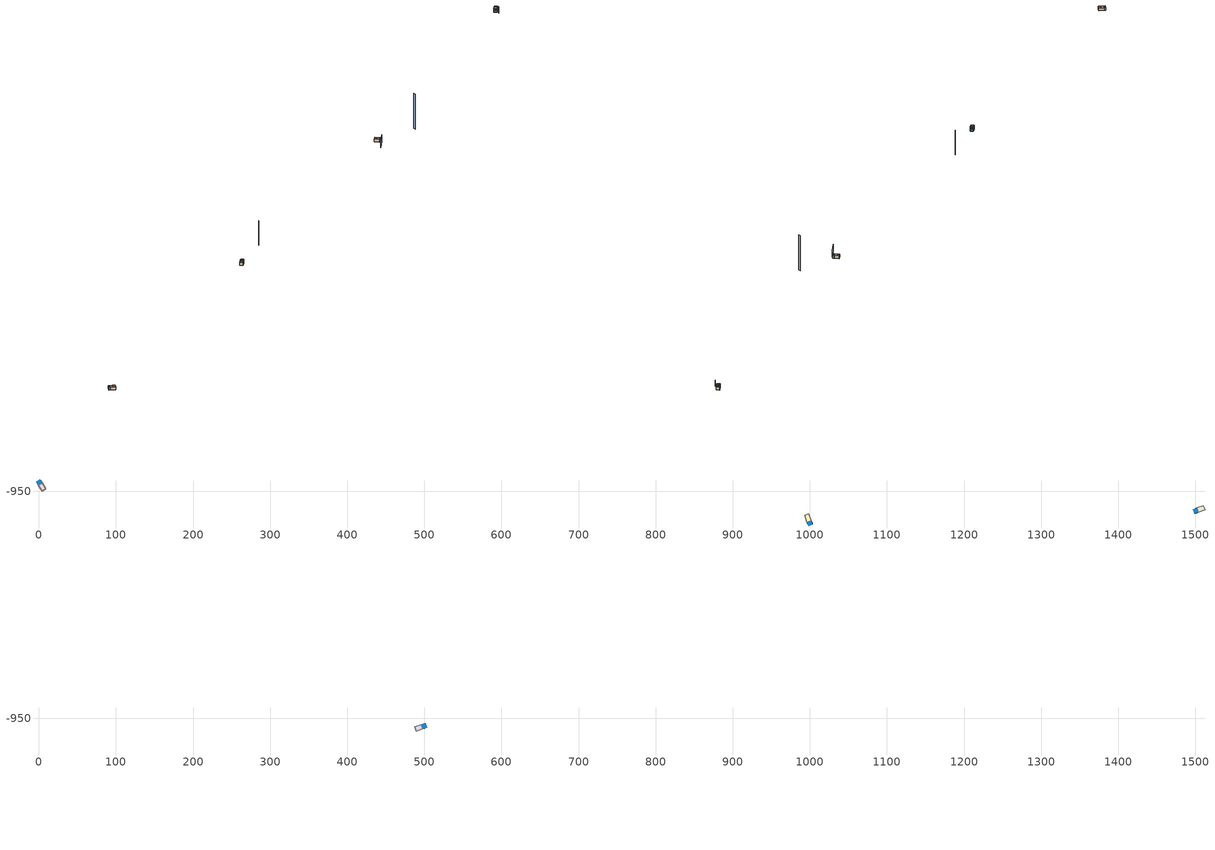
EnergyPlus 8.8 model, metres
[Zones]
0Perim
 floor adiabatic (115mmSandLimeBrick): 2.57,-936.49 4.12,-938.87 -0.9,-942.15 -2.46,-939.77 z0
 wall outside (U0-4): 2.57,-936.49 -2.46,-939.77 z0:5.36
 wall to 0Core (115mmSandLimeBrick): -0.9,-942.15 4.12,-938.87 z0:5.36
 wall adiabatic (115mmSandLimeBrick): -2.46,-939.77 -0.9,-942.15 / 4.12,-938.87 2.57,-936.49 z0:5.36
 window (Double): 2.48,-936.54 -2.37,-939.72 z0.85:3.07
 ceiling adiabatic (115mmSandLimeBrick): 2.57,-936.49 -2.46,-939.77 -1.68,-940.96 3.34,-937.68 z5.36
 roof outside (U0-3): 3.34,-937.68 -1.68,-940.96 -0.9,-942.15 4.12,-938.87 z5.36
0Core
 floor adiabatic (115mmSandLimeBrick): 4.12,-938.87 9.2,-946.63 4.18,-949.92 -0.9,-942.15 z0
 wall adiabatic (115mmSandLimeBrick): -0.9,-942.15 4.18,-949.92 9.2,-946.63 4.12,-938.87 z0:5.36
 ceiling adiabatic (115mmSandLimeBrick): 4.12,-938.87 -0.9,-942.15 1.64,-946.03 6.66,-942.75 z5.36
 roof outside (U0-3): 6.66,-942.75 1.64,-946.03 4.18,-949.92 9.2,-946.63 z5.36
2Perim
 floor adiabatic (115mmSandLimeBrick): 997.13,-992.61 996.2,-989.93 1001.87,-987.96 1002.8,-990.64 z0
 wall outside (U0-4): 997.13,-992.61 1002.8,-990.64 z0:5.36
 wall to 2Core (115mmSandLimeBrick): 1001.87,-987.96 996.2,-989.93 z0:5.36
 wall adiabatic (115mmSandLimeBrick): 1002.8,-990.64 1001.87,-987.96 / 996.2,-989.93 997.13,-992.61 z0:5.36
 window (Double): 997.23,-992.58 1002.71,-990.68 z0.85:3.07
 ceiling adiabatic (115mmSandLimeBrick): 997.13,-992.61 1002.8,-990.64 1002.34,-989.3 996.67,-991.27 z5.36
 roof outside (U0-3): 996.67,-991.27 1002.34,-989.3 1001.87,-987.96 996.2,-989.93 z5.36
2Core
 floor adiabatic (115mmSandLimeBrick): 996.2,-989.93 993.16,-981.16 998.82,-979.19 1001.87,-987.96 z0
 wall adiabatic (115mmSandLimeBrick): 1001.87,-987.96 998.82,-979.19 993.16,-981.16 996.2,-989.93 z0:5.36
 ceiling adiabatic (115mmSandLimeBrick): 996.2,-989.93 1001.87,-987.96 1000.35,-983.58 994.68,-985.54 z5.36
 roof outside (U0-3): 994.68,-985.54 1000.35,-983.58 998.82,-979.19 993.16,-981.16 z5.36
3Perim
 floor adiabatic (115mmSandLimeBrick): 1499.12,-972.51 1501.81,-971.59 1503.75,-977.27 1501.07,-978.19 z0
 wall outside (U0-4): 1499.12,-972.51 1501.07,-978.19 z0:5.36
 wall to 3Core (115mmSandLimeBrick): 1503.75,-977.27 1501.81,-971.59 z0:5.36
 wall adiabatic (115mmSandLimeBrick): 1501.07,-978.19 1503.75,-977.27 / 1501.81,-971.59 1499.12,-972.51 z0:5.36
 window (Double): 1499.15,-972.61 1501.04,-978.09 z0.85:3.07
 ceiling adiabatic (115mmSandLimeBrick): 1499.12,-972.51 1501.07,-978.19 1502.41,-977.73 1500.46,-972.05 z5.36
 roof outside (U0-3): 1500.46,-972.05 1502.41,-977.73 1503.75,-977.27 1501.81,-971.59 z5.36
3Core
 floor adiabatic (115mmSandLimeBrick): 1501.81,-971.59 1510.59,-968.58 1512.53,-974.26 1503.75,-977.27 z0
 wall adiabatic (115mmSandLimeBrick): 1503.75,-977.27 1512.53,-974.26 1510.59,-968.58 1501.81,-971.59 z0:5.36
 ceiling adiabatic (115mmSandLimeBrick): 1501.81,-971.59 1503.75,-977.27 1508.14,-975.76 1506.2,-970.09 z5.36
 roof outside (U0-3): 1506.2,-970.09 1508.14,-975.76 1512.53,-974.26 1510.59,-968.58 z5.36
1Perim
 floor adiabatic (115mmSandLimeBrick): 500.86,-962.88 498.17,-963.78 496.26,-958.1 498.95,-957.19 z5.36
 wall outside (U0-4): 500.86,-962.88 498.95,-957.19 z5.36:10.71
 wall to 1Core (115mmSandLimeBrick): 496.26,-958.1 498.17,-963.78 z5.36:10.71
 wall adiabatic (115mmSandLimeBrick): 498.95,-957.19 496.26,-958.1 / 498.17,-963.78 500.86,-962.88 z5.36:10.71
 window (Double): 500.83,-962.78 498.98,-957.29 z6.21:8.42
 ceiling adiabatic (115mmSandLimeBrick): 500.86,-962.88 498.95,-957.19 497.6,-957.65 499.52,-963.33 z10.71
 roof outside (U0-3): 499.52,-963.33 497.6,-957.65 496.26,-958.1 498.17,-963.78 z10.71
1Core
 floor adiabatic (115mmSandLimeBrick): 498.17,-963.78 489.37,-966.75 487.46,-961.06 496.26,-958.1 z5.36
 wall adiabatic (115mmSandLimeBrick): 496.26,-958.1 487.46,-961.06 489.37,-966.75 498.17,-963.78 z5.36:10.71
 ceiling adiabatic (115mmSandLimeBrick): 498.17,-963.78 496.26,-958.1 491.86,-959.58 493.77,-965.27 z10.71
 roof outside (U0-3): 493.77,-965.27 491.86,-959.58 487.46,-961.06 489.37,-966.75 z10.71
shading: 578.98,-954.66 574.73,-956.57 z0:46; 1000.48,-992.63 978.74,-1000.07 z0:13.13; 1066.14,-1022.33 1064.36,-1026.83 z0:69.37; 1502.07,-981.11 1498.89,-982.2 z0:10.71
[Site:GroundTemperature:BuildingSurface]
14, 14, 14, 14, 14, 14, 14, 14, 14, 14, 14, 14
[Site:GroundReflectance]
0.2, 0.2, 0.2, 0.2, 0.2, 0.2, 0.2, 0.2, 0.2, 0.2, 0.2, 0.2
[Site:GroundReflectance:SnowModifier]
1, 1
[Building]
Building: North Axis {deg}=0; Terrain=Suburbs; Loads Convergence Tolerance Value=.04; Temperature Convergence Tolerance Value {deltaC}=.4; Solar Distribution=MinimalShadowing; Maximum Number of Warmup Days=25
[Construction]
115mmSandLimeBrick: Plaster_0.005_115mmSandLimeBrick, Sand-Lime Brick_0.08_115mmSandLimeBrick, Plaster_0.08_115mmSandLimeBrick
U0-4: XPS Board_0.06_U0-4, General Concrete_0.2_U0-4
U0-3: XPS Board_0.12_U0-3, General Concrete_0.2_U0-3
Double: Generic Clear Glass 6mm_0.006_Double, ARGON_0.0013_Double, Generic Clear Glass 6mm_0.006_Double
[Material] Roughness=Rough; Thermal Absorptance=0.9
Name | Thickness {m} | Conductivity {W/m-K} | Density {kg/m3} | Specific Heat {J/kg-K} | Solar Absorptance | Visible Absorptance
Plaster_0.005_115mmSandLimeBrick | 0.005 | 1 | 2000 | 1130 | 0.6 | 0.6
Sand-Lime Brick_0.08_115mmSandLimeBrick | 0.08 | 0.56 | 1200 | 1000 | 0.6 | 0.6
Plaster_0.08_115mmSandLimeBrick | 0.08 | 1 | 2000 | 1130 | 0.6 | 0.6
XPS Board_0.06_U0-4 | 0.06 | 0.034 | 35 | 1400 | 0.6 | 0.6
General Concrete_0.2_U0-4; General Concrete_0.2_U0-3 | 0.2 | 2 | 2400 | 950 | 0.7 | 0.7
XPS Board_0.12_U0-3 | 0.12 | 0.034 | 35 | 1400 | 0.6 | 0.6
[WindowMaterial:Glazing]
Generic Clear Glass 6mm_0.006_Double: Optical Data Type=SpectralAverage; Window Glass Spectral Data Set=SpectralAverage; Thickness {m}=0.006; Solar Transmittance at Normal Incidence=0.68; Front Side Solar Reflectance at Normal Incidence=0.09; Back Side Solar Reflectance at Normal Incidence=0.1; Visible Transmittance at Normal Incidence=0.81; Front Side Visible Reflectance at Normal Incidence=0.11; Back Side Visible Reflectance at Normal Incidence=0.12; Infrared Transmittance at Normal Incidence=0; Front Side Infrared Hemispherical Emissivity=0.2; Back Side Infrared Hemispherical Emissivity=0.2; Conductivity {W/m-K}=0.9; Dirt Correction Factor for Solar and Visible Transmittance=1
[WindowMaterial:Gas]
ARGON_0.0013_Double: Gas Type=ARGON; Thickness {m}=0.0013
[EnergyManagementSystem:Sensor]
Name | Output:Variable or Output:Meter Index Key | Output:Variable or Output:Meter
OutdoorTemp | Environment | Site Outdoor Air Drybulb Temperature
OutdoorRelHumid | Environment | Site Outdoor Air Relative Humidity
USRNATVENT_0Perim; USRNATVENT_1Perim; USRNATVENT_2Perim; USRNATVENT_3Perim | AllOff | Schedule Value
[Zone] Type=1; Multiplier=1; Zone Inside Convection Algorithm=TARP; Zone Outside Convection Algorithm=DOE-2
Name | Volume {m3} | Floor Area {m2}
0Perim; 1Perim; 2Perim; 3Perim | 91.2081 | 17.0315
0Core; 1Core; 2Core; 3Core | 298.269 | 55.6965
[People] Number of People Schedule=60HrWk; Number of People Calculation Method=People/Area; People per Zone Floor Area {person/m2}=0.25; Fraction Radiant=0.3; Sensible Heat Fraction=AUTOCALCULATE; Carbon Dioxide Generation Rate {m3/s-W}=3.82e-08; Enable ASHRAE 55 Comfort Warnings=No; Mean Radiant Temperature Calculation Type=ZoneAveraged; Clothing Insulation Calculation Method=DynamicClothingModelASHRAE55; Thermal Comfort Model 1 Type=AdaptiveASH55
Name | Zone or ZoneList | Activity Level Schedule | Work Efficiency Schedule | Air Velocity Schedule
People 0Perim | 0Perim | 0PerimPeopleActivity | 0PerimWorkEfficiency | 0PerimAirVelocity
People 0Core | 0Core | 0CorePeopleActivity | 0CoreWorkEfficiency | 0CoreAirVelocity
People 1Perim | 1Perim | 1PerimPeopleActivity | 1PerimWorkEfficiency | 1PerimAirVelocity
People 1Core | 1Core | 1CorePeopleActivity | 1CoreWorkEfficiency | 1CoreAirVelocity
People 2Perim | 2Perim | 2PerimPeopleActivity | 2PerimWorkEfficiency | 2PerimAirVelocity
People 2Core | 2Core | 2CorePeopleActivity | 2CoreWorkEfficiency | 2CoreAirVelocity
People 3Perim | 3Perim | 3PerimPeopleActivity | 3PerimWorkEfficiency | 3PerimAirVelocity
People 3Core | 3Core | 3CorePeopleActivity | 3CoreWorkEfficiency | 3CoreAirVelocity
[ElectricEquipment] Schedule=AllOn; Design Level Calculation Method=Watts/Area; Watts per Zone Floor Area {W/m2}=35; Fraction Latent=0; Fraction Radiant=.2; Fraction Lost=0
Name | Zone or ZoneList
0Perim Equipment 1 | 0Perim
0Core Equipment 1 | 0Core
1Perim Equipment 1 | 1Perim
1Core Equipment 1 | 1Core
2Perim Equipment 1 | 2Perim
2Core Equipment 1 | 2Core
3Perim Equipment 1 | 3Perim
3Core Equipment 1 | 3Core
[Lights] Schedule=AllOn; Design Level Calculation Method=Watts/Area; Watts per Zone Floor Area {W/m2}=20; Return Air Fraction=0; Fraction Radiant=.42; Fraction Visible=.18; Fraction Replaceable=1
Name | Zone or ZoneList
0Perim General lighting | 0Perim
0Core General lighting | 0Core
1Perim General lighting | 1Perim
1Core General lighting | 1Core
2Perim General lighting | 2Perim
2Core General lighting | 2Core
3Perim General lighting | 3Perim
3Core General lighting | 3Core
[ZoneControl:Thermostat]
Name | Zone or ZoneList | Control Type Schedule | Control 1
0Perim Thermostat | 0Perim | 0PerimZoneControlTypeSched | Dual Setpoint - Zone 0Perim
0Core Thermostat | 0Core | 0CoreZoneControlTypeSched | Dual Setpoint - Zone 0Core
1Perim Thermostat | 1Perim | 1PerimZoneControlTypeSched | Dual Setpoint - Zone 1Perim
1Core Thermostat | 1Core | 1CoreZoneControlTypeSched | Dual Setpoint - Zone 1Core
2Perim Thermostat | 2Perim | 2PerimZoneControlTypeSched | Dual Setpoint - Zone 2Perim
2Core Thermostat | 2Core | 2CoreZoneControlTypeSched | Dual Setpoint - Zone 2Core
3Perim Thermostat | 3Perim | 3PerimZoneControlTypeSched | Dual Setpoint - Zone 3Perim
3Core Thermostat | 3Core | 3CoreZoneControlTypeSched | Dual Setpoint - Zone 3Core
[ThermostatSetpoint:DualSetpoint]
Name | Heating Setpoint Temperature Schedule | Cooling Setpoint Temperature Schedule
Dual Setpoint - Zone 0Perim | 0PerimHeating_SP_Sch | 0PerimCooling_SP_Sch
Dual Setpoint - Zone 0Core | 0CoreHeating_SP_Sch | 0CoreCooling_SP_Sch
Dual Setpoint - Zone 1Perim | 1PerimHeating_SP_Sch | 1PerimCooling_SP_Sch
Dual Setpoint - Zone 1Core | 1CoreHeating_SP_Sch | 1CoreCooling_SP_Sch
Dual Setpoint - Zone 2Perim | 2PerimHeating_SP_Sch | 2PerimCooling_SP_Sch
Dual Setpoint - Zone 2Core | 2CoreHeating_SP_Sch | 2CoreCooling_SP_Sch
Dual Setpoint - Zone 3Perim | 3PerimHeating_SP_Sch | 3PerimCooling_SP_Sch
Dual Setpoint - Zone 3Core | 3CoreHeating_SP_Sch | 3CoreCooling_SP_Sch
[Zone equipment]
0Perim: 0Perim Ideal Loads Air
0Core: 0Core Ideal Loads Air
1Perim: 1Perim Ideal Loads Air
1Core: 1Core Ideal Loads Air
2Perim: 2Perim Ideal Loads Air
2Core: 2Core Ideal Loads Air
3Perim: 3Perim Ideal Loads Air
3Core: 3Core Ideal Loads Air
[ZoneHVAC:IdealLoadsAirSystem] Maximum Heating Supply Air Temperature {C}=30; Minimum Cooling Supply Air Temperature {C}=18; Maximum Heating Supply Air Humidity Ratio {kgWater/kgDryAir}=0.01; Minimum Cooling Supply Air Humidity Ratio {kgWater/kgDryAir}=0.008; Heating Limit=NoLimit; Maximum Heating Air Flow Rate {m3/s}=100; Cooling Limit=NoLimit; Maximum Cooling Air Flow Rate {m3/s}=100; Heating Availability Schedule=AllOn; Cooling Availability Schedule=AllOn; Dehumidification Control Type=None; Humidification Control Type=None; Demand Controlled Ventilation Type=OccupancySchedule; Outdoor Air Economizer Type=NoEconomizer; Heat Recovery Type=None; Sensible Heat Recovery Effectiveness=0.7; Latent Heat Recovery Effectiveness=0.65
Name | Design Specification Outdoor Air Object
0Perim Ideal Loads Air | 0PerimMinFreshAir
0Core Ideal Loads Air | 0CoreMinFreshAir
1Perim Ideal Loads Air | 1PerimMinFreshAir
1Core Ideal Loads Air | 1CoreMinFreshAir
2Perim Ideal Loads Air | 2PerimMinFreshAir
2Core Ideal Loads Air | 2CoreMinFreshAir
3Perim Ideal Loads Air | 3PerimMinFreshAir
3Core Ideal Loads Air | 3CoreMinFreshAir
[DesignSpecification:OutdoorAir] Outdoor Air Method=Sum; Outdoor Air Flow per Person {m3/s-person}=0.001; Outdoor Air Flow per Zone Floor Area {m3/s-m2}=0.001; Outdoor Air Schedule=60HrWk
0PerimMinFreshAir; 0CoreMinFreshAir; 1PerimMinFreshAir; 1CoreMinFreshAir; 2PerimMinFreshAir; 2CoreMinFreshAir; 3PerimMinFreshAir; 3CoreMinFreshAir
[ZoneVentilation:DesignFlowRate] Schedule=AllOn; Design Flow Rate Calculation Method=AirChanges/Hour; Air Changes per Hour {1/hr}=0; Ventilation Type=NATURAL; Fan Pressure Rise {Pa}=0; Fan Total Efficiency=1; Constant Term Coefficient=1; Temperature Term Coefficient=0; Velocity Term Coefficient=0; Velocity Squared Term Coefficient=0; Minimum Indoor Temperature {C}=18; Delta Temperature {deltaC}=1; Maximum Wind Speed {m/s}=40
Name | Zone or ZoneList
0Perim ScheduledVent | 0Perim
1Perim ScheduledVent | 1Perim
2Perim ScheduledVent | 2Perim
3Perim ScheduledVent | 3Perim
[EnergyManagementSystem:Actuator] Actuated Component Type=Schedule:Constant; Actuated Component Control Type=Schedule Value
Name | Actuated Component Unique
NATVENT_AVAIL_SCHED_ACTUATOR_0Perim | NATVENT_AVAIL_SCHED_0Perim
NATVENT_AVAIL_SCHED_ACTUATOR_1Perim | NATVENT_AVAIL_SCHED_1Perim
NATVENT_AVAIL_SCHED_ACTUATOR_2Perim | NATVENT_AVAIL_SCHED_2Perim
NATVENT_AVAIL_SCHED_ACTUATOR_3Perim | NATVENT_AVAIL_SCHED_3Perim
[EnergyManagementSystem:ProgramCallingManager]
My 0Perim_Setpoint_Schedule_Calculator_Example: BeginTimestepBeforePredictor; 0Perim_ErlEnforceBinary
My 1Perim_Setpoint_Schedule_Calculator_Example: BeginTimestepBeforePredictor; 1Perim_ErlEnforceBinary
My 2Perim_Setpoint_Schedule_Calculator_Example: BeginTimestepBeforePredictor; 2Perim_ErlEnforceBinary
My 3Perim_Setpoint_Schedule_Calculator_Example: BeginTimestepBeforePredictor; 3Perim_ErlEnforceBinary
[EnergyManagementSystem:Program]
0Perim_ErlEnforceBinary: IF (USRNATVENT_0Perim > 0); Set NATVENT_AVAIL_SCHED_ACTUATOR_0Perim = 1; ELSE; Set NATVENT_AVAIL_SCHED_ACTUATOR_0Perim = 0; ENDIF
1Perim_ErlEnforceBinary: IF (USRNATVENT_1Perim > 0); Set NATVENT_AVAIL_SCHED_ACTUATOR_1Perim = 1; ELSE; Set NATVENT_AVAIL_SCHED_ACTUATOR_1Perim = 0; ENDIF
2Perim_ErlEnforceBinary: IF (USRNATVENT_2Perim > 0); Set NATVENT_AVAIL_SCHED_ACTUATOR_2Perim = 1; ELSE; Set NATVENT_AVAIL_SCHED_ACTUATOR_2Perim = 0; ENDIF
3Perim_ErlEnforceBinary: IF (USRNATVENT_3Perim > 0); Set NATVENT_AVAIL_SCHED_ACTUATOR_3Perim = 1; ELSE; Set NATVENT_AVAIL_SCHED_ACTUATOR_3Perim = 0; ENDIF
[ZoneVentilation:WindandStackOpenArea] Opening Area {m2}=10.2821; Opening Effectiveness=0; Effective Angle {deg}=0; Height Difference {m}=0.553992; Discharge Coefficient for Opening=0.6; Minimum Indoor Temperature {C}=26; Maximum Indoor Temperature {C}=100; Delta Temperature {deltaC}=1; Minimum Outdoor Temperature {C}=22; Maximum Outdoor Temperature {C}=26; Maximum Wind Speed {m/s}=40
Name | Zone | Opening Area Fraction Schedule
0PerimNatVent_Buoy | 0Perim | NATVENT_AVAIL_SCHED_0Perim
1PerimNatVent_Buoy | 1Perim | NATVENT_AVAIL_SCHED_1Perim
2PerimNatVent_Buoy | 2Perim | NATVENT_AVAIL_SCHED_2Perim
3PerimNatVent_Buoy | 3Perim | NATVENT_AVAIL_SCHED_3Perim
[ZoneInfiltration:DesignFlowRate] Schedule=On; Design Flow Rate Calculation Method=AirChanges/Hour; Air Changes per Hour {1/hr}=2; Constant Term Coefficient=1; Temperature Term Coefficient=0; Velocity Term Coefficient=0; Velocity Squared Term Coefficient=0
Name | Zone or ZoneList
0PerimInfiltration | 0Perim
1PerimInfiltration | 1Perim
2PerimInfiltration | 2Perim
3PerimInfiltration | 3Perim
[WaterUse:Equipment] Peak Flow Rate {m3/s}=0
Name | Flow Rate Fraction Schedule | Target Temperature Schedule | Hot Water Supply Temperature Schedule | Cold Water Supply Temperature Schedule
DHW 0Perim | equipOffice | DHW Supply Temperature 0Perim | DHW Supply Temperature 0Perim | DHW Mains Temperature 0Perim
DHW 0Core | 60HrWk | DHW Supply Temperature 0Core | DHW Supply Temperature 0Core | DHW Mains Temperature 0Core
DHW 1Perim | equipOffice | DHW Supply Temperature 1Perim | DHW Supply Temperature 1Perim | DHW Mains Temperature 1Perim
DHW 1Core | 60HrWk | DHW Supply Temperature 1Core | DHW Supply Temperature 1Core | DHW Mains Temperature 1Core
DHW 2Perim | equipOffice | DHW Supply Temperature 2Perim | DHW Supply Temperature 2Perim | DHW Mains Temperature 2Perim
DHW 2Core | 60HrWk | DHW Supply Temperature 2Core | DHW Supply Temperature 2Core | DHW Mains Temperature 2Core
DHW 3Perim | equipOffice | DHW Supply Temperature 3Perim | DHW Supply Temperature 3Perim | DHW Mains Temperature 3Perim
DHW 3Core | 60HrWk | DHW Supply Temperature 3Core | DHW Supply Temperature 3Core | DHW Mains Temperature 3Core
[Schedule:Constant]
On: On/Off, 1
0PerimPeopleActivity; 0CorePeopleActivity; 1PerimPeopleActivity; 1CorePeopleActivity; 2PerimPeopleActivity; 2CorePeopleActivity; 3PerimPeopleActivity; 3CorePeopleActivity: Any Number, 125.28
0PerimAirVelocity; 0CoreAirVelocity; 1PerimAirVelocity; 1CoreAirVelocity; 2PerimAirVelocity; 2CoreAirVelocity; 3PerimAirVelocity; 3CoreAirVelocity: Any Number, 0.2
0PerimWorkEfficiency; 0CoreWorkEfficiency; 1PerimWorkEfficiency; 1CoreWorkEfficiency; 2PerimWorkEfficiency; 2CoreWorkEfficiency; 3PerimWorkEfficiency; 3CoreWorkEfficiency: Any Number, 0
0PerimHeating_SP_Sch; 0PerimCooling_SP_Sch; 0CoreHeating_SP_Sch; 0CoreCooling_SP_Sch; 1PerimHeating_SP_Sch; 1PerimCooling_SP_Sch; 1CoreHeating_SP_Sch; 1CoreCooling_SP_Sch; 2PerimHeating_SP_Sch; 2PerimCooling_SP_Sch; 2CoreHeating_SP_Sch; 2CoreCooling_SP_Sch; 3PerimHeating_SP_Sch; 3PerimCooling_SP_Sch; 3CoreHeating_SP_Sch; 3CoreCooling_SP_Sch: Temperature, 26
0PerimZoneControlTypeSched; 0CoreZoneControlTypeSched; 1PerimZoneControlTypeSched; 1CoreZoneControlTypeSched; 2PerimZoneControlTypeSched; 2CoreZoneControlTypeSched; 3PerimZoneControlTypeSched; 3CoreZoneControlTypeSched: Any Number, 4
NATVENT_AVAIL_SCHED_0Perim; NATVENT_AVAIL_SCHED_1Perim; NATVENT_AVAIL_SCHED_2Perim; NATVENT_AVAIL_SCHED_3Perim: Fraction, 1
DHW Supply Temperature 0Perim; DHW Supply Temperature 0Core; DHW Supply Temperature 1Perim; DHW Supply Temperature 1Core; DHW Supply Temperature 2Perim; DHW Supply Temperature 2Core; DHW Supply Temperature 3Perim; DHW Supply Temperature 3Core: Temperature, 65
DHW Mains Temperature 0Perim; DHW Mains Temperature 0Core; DHW Mains Temperature 1Perim; DHW Mains Temperature 1Core; DHW Mains Temperature 2Perim; DHW Mains Temperature 2Core; DHW Mains Temperature 3Perim; DHW Mains Temperature 3Core: Temperature, 10
[Schedule:Year]
60HrWk: 60HrWk, 1, 1, 12, 31
AllOn: AllOn, 1, 1, 12, 31
equipOffice: equipOffice, 1, 1, 12, 31
AllOff: AllOff, 1, 1, 12, 31
[Schedule:Week:Daily]
60HrWk: 60HrWkDay, 60HrWkDay, 60HrWkDay, 60HrWkDay, 60HrWkDay, 60HrWkDay, 60HrWkDay, 60HrWkDay, 60HrWkDay, 60HrWkDay, 60HrWkDay, 60HrWkDay
AllOn: AllOn, AllOn, AllOn, AllOn, AllOn, AllOn, AllOn, AllOn, AllOn, AllOn, AllOn, AllOn
equipOffice: equipOfficeWeekEnd, equipOffice, equipOffice, equipOffice, equipOffice, equipOffice, equipOfficeWeekEnd, equipOfficeWeekEnd, equipOffice, equipOffice, equipOffice, equipOffice
AllOff: AllOff, AllOff, AllOff, AllOff, AllOff, AllOff, AllOff, AllOff, AllOff, AllOff, AllOff, AllOff
[Schedule:Day:Hourly]
60HrWkDay: 0.2, 0.2, 0.2, 0.2, 0.2, 0.2, 0.2, 0.4, 0.8, 0.8, 1, 1, 0.8, 1, 1, 1, 0.8, 0.4, 0.2, 0.2, 0.2, 0.2, 0.2, 0.2
AllOn: 1, 1, 1, 1, 1, 1, 1, 1, 1, 1, 1, 1, 1, 1, 1, 1, 1, 1, 1, 1, 1, 1, 1, 1
equipOffice; equipOfficeWeekEnd: 0.1, 0.1, 0.1, 0.1, 0.1, 0.1, 0.1, 0.2, 0.4, 0.6, 0.8, 0.8, 0.4, 0.6, 0.8, 0.8, 0.4, 0.2, 0.1, 0.1, 0.1, 0.1, 0.1, 0.1
AllOff: 0, 0, 0, 0, 0, 0, 0, 0, 0, 0, 0, 0, 0, 0, 0, 0, 0, 0, 0, 0, 0, 0, 0, 0
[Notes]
----  This file was generated with Archsim v.4.0.2.17
-------------------------ERL SENSORS--------------------------
115mmSandLimeBrick GasType: Partition
